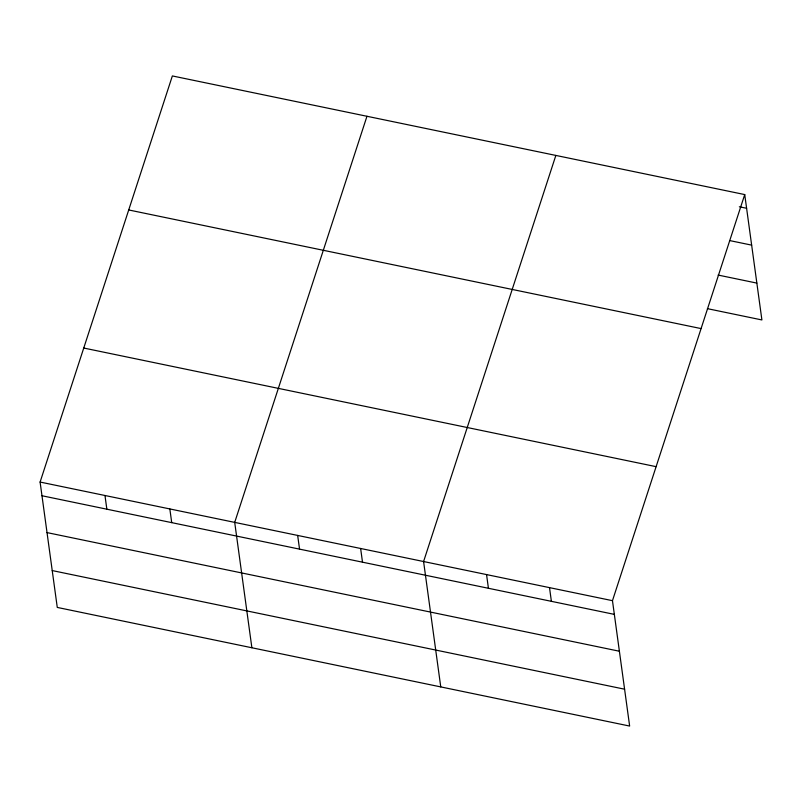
<?xml version="1.0" encoding="UTF-8"?>
<svg xmlns="http://www.w3.org/2000/svg" width="802" height="802" viewBox="0 0 802 802"><rect width="100%" height="100%" fill="white"/><g stroke="black" fill="none" stroke-linecap="round" stroke-linejoin="round"><path stroke-width="1.2" d="M744.727 194.575L612.467 600.678L629.64 726.061L57.273 607.425L40.1 482.052L172.36 75.939L744.727 194.575L761.9 319.948L707.414 308.66M366.965 116.28L234.705 522.383L251.878 647.755M555.846 155.428L423.586 561.53L440.759 686.913M739.334 206.766L746.602 208.279M729.86 240.61L751.654 245.131M718.111 275.066L756.847 283.096M128.711 209.954L701.078 328.589M83.749 348.038L656.116 466.664M40.1 482.052L612.467 600.678M41.975 495.746L614.352 614.382M47.027 532.598L619.395 651.234M52.23 570.573L624.598 689.199M549.51 587.625L551.385 601.33M486.553 574.583L488.428 588.277M360.629 548.478L362.504 562.182M297.662 535.435L299.547 549.129M169.834 508.939L171.718 522.633M104.972 495.496L106.846 509.19"/></g></svg>
